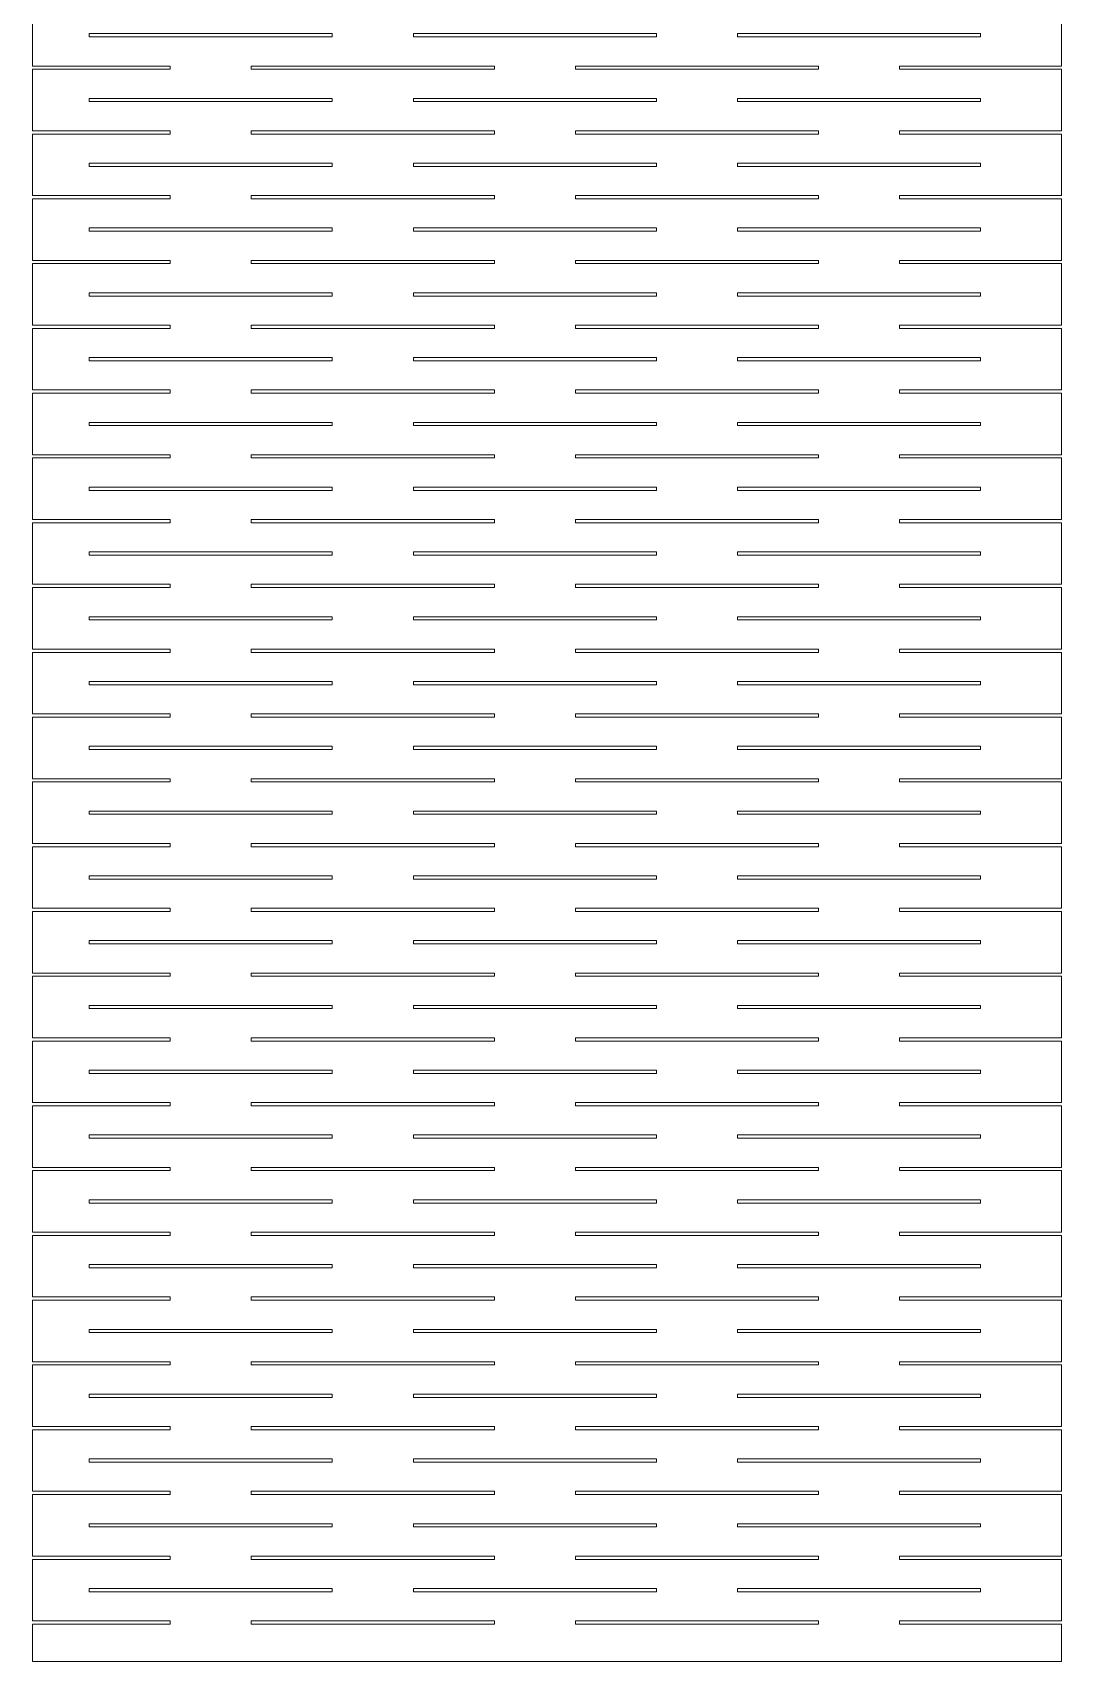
# Model space of a CAD drawing. Header units: millimetres. Extents: x 13 to 655, y 20 to 1205.
# Drawn here: x 13.4 to 140.4, y 20.4 to 221.5 of the extents above; entities that cross this region are included whole.
import ezdxf

# ---------------------------------------------------------------- set-up
doc = ezdxf.new("R2010")
doc.units = ezdxf.units.MM
doc.header["$MEASUREMENT"] = 0
doc.layers.get('0').update_dxf_attribs({"lineweight": 0})

# ---------------------------------------------------------------- blocks, each defined once
blk = doc.blocks.new('Block_0')
at = {"color": 5, "lineweight": 0, "true_color": 0x0000ff}
for p, q in [((13.43, 225.01), (13.43, 217.41)), ((140.43, 217.41), (140.43, 225.01)), ((20.43, 221.41), (20.43, 221.01)), ((50.43, 221.41), (20.43, 221.41)), ((50.43, 221.01), (50.43, 221.41)), ((60.43, 221.41), (60.43, 221.01)), ((90.43, 221.41), (60.43, 221.41)), ((90.43, 221.01), (90.43, 221.41)), ((100.43, 221.41), (100.43, 221.01)), ((130.43, 221.41), (100.43, 221.41)), ((130.43, 221.01), (130.43, 221.41)), ((20.43, 221.01), (50.43, 221.01)), ((60.43, 221.01), (90.43, 221.01)), ((100.43, 221.01), (130.43, 221.01)), ((30.43, 217.41), (13.43, 217.41)), ((30.43, 217.01), (30.43, 217.41)), ((40.43, 217.41), (40.43, 217.01)), ((70.43, 217.41), (40.43, 217.41)), ((70.43, 217.01), (70.43, 217.41)), ((80.43, 217.41), (80.43, 217.01)), ((110.43, 217.41), (80.43, 217.41)), ((110.43, 217.01), (110.43, 217.41)), ((120.43, 217.41), (120.43, 217.01)), ((140.43, 217.41), (120.43, 217.41)), ((13.43, 217.01), (13.43, 209.41)), ((13.43, 217.01), (30.43, 217.01)), ((40.43, 217.01), (70.43, 217.01)), ((80.43, 217.01), (110.43, 217.01)), ((120.43, 217.01), (140.43, 217.01)), ((140.43, 209.41), (140.43, 217.01)), ((20.43, 213.41), (20.43, 213.01)), ((50.43, 213.41), (20.43, 213.41)), ((50.43, 213.01), (50.43, 213.41)), ((60.43, 213.41), (60.43, 213.01)), ((90.43, 213.41), (60.43, 213.41)), ((90.43, 213.01), (90.43, 213.41)), ((100.43, 213.41), (100.43, 213.01)), ((130.43, 213.41), (100.43, 213.41)), ((130.43, 213.01), (130.43, 213.41)), ((20.43, 213.01), (50.43, 213.01)), ((60.43, 213.01), (90.43, 213.01)), ((100.43, 213.01), (130.43, 213.01)), ((30.43, 209.41), (13.43, 209.41)), ((30.43, 209.01), (30.43, 209.41)), ((40.43, 209.41), (40.43, 209.01)), ((70.43, 209.41), (40.43, 209.41)), ((70.43, 209.01), (70.43, 209.41)), ((80.43, 209.41), (80.43, 209.01)), ((110.43, 209.41), (80.43, 209.41)), ((110.43, 209.01), (110.43, 209.41)), ((120.43, 209.41), (120.43, 209.01)), ((140.43, 209.41), (120.43, 209.41)), ((13.43, 209.01), (13.43, 201.41)), ((13.43, 209.01), (30.43, 209.01)), ((40.43, 209.01), (70.43, 209.01)), ((80.43, 209.01), (110.43, 209.01)), ((120.43, 209.01), (140.43, 209.01)), ((140.43, 201.41), (140.43, 209.01)), ((20.43, 205.41), (20.43, 205.01)), ((50.43, 205.41), (20.43, 205.41)), ((50.43, 205.01), (50.43, 205.41)), ((60.43, 205.41), (60.43, 205.01)), ((90.43, 205.41), (60.43, 205.41)), ((90.43, 205.01), (90.43, 205.41)), ((100.43, 205.41), (100.43, 205.01)), ((130.43, 205.41), (100.43, 205.41)), ((130.43, 205.01), (130.43, 205.41)), ((20.43, 205.01), (50.43, 205.01)), ((60.43, 205.01), (90.43, 205.01)), ((100.43, 205.01), (130.43, 205.01)), ((30.43, 201.41), (13.43, 201.41)), ((30.43, 201.01), (30.43, 201.41)), ((40.43, 201.41), (40.43, 201.01)), ((70.43, 201.41), (40.43, 201.41)), ((70.43, 201.01), (70.43, 201.41)), ((80.43, 201.41), (80.43, 201.01)), ((110.43, 201.41), (80.43, 201.41)), ((110.43, 201.01), (110.43, 201.41)), ((120.43, 201.41), (120.43, 201.01)), ((140.43, 201.41), (120.43, 201.41)), ((13.43, 201.01), (13.43, 193.41)), ((13.43, 201.01), (30.43, 201.01)), ((40.43, 201.01), (70.43, 201.01)), ((80.43, 201.01), (110.43, 201.01)), ((120.43, 201.01), (140.43, 201.01)), ((140.43, 193.41), (140.43, 201.01)), ((20.43, 197.41), (20.43, 197.01)), ((50.43, 197.41), (20.43, 197.41)), ((50.43, 197.01), (50.43, 197.41)), ((60.43, 197.41), (60.43, 197.01)), ((90.43, 197.41), (60.43, 197.41)), ((90.43, 197.01), (90.43, 197.41)), ((100.43, 197.41), (100.43, 197.01)), ((130.43, 197.41), (100.43, 197.41)), ((130.43, 197.01), (130.43, 197.41)), ((20.43, 197.01), (50.43, 197.01)), ((60.43, 197.01), (90.43, 197.01)), ((100.43, 197.01), (130.43, 197.01)), ((30.43, 193.41), (13.43, 193.41)), ((30.43, 193.01), (30.43, 193.41)), ((40.43, 193.41), (40.43, 193.01)), ((70.43, 193.41), (40.43, 193.41)), ((70.43, 193.01), (70.43, 193.41)), ((80.43, 193.41), (80.43, 193.01)), ((110.43, 193.41), (80.43, 193.41)), ((110.43, 193.01), (110.43, 193.41)), ((120.43, 193.41), (120.43, 193.01)), ((140.43, 193.41), (120.43, 193.41)), ((13.43, 193.01), (13.43, 185.41)), ((13.43, 193.01), (30.43, 193.01)), ((40.43, 193.01), (70.43, 193.01)), ((80.43, 193.01), (110.43, 193.01)), ((120.43, 193.01), (140.43, 193.01)), ((140.43, 185.41), (140.43, 193.01)), ((20.43, 189.41), (20.43, 189.01)), ((50.43, 189.41), (20.43, 189.41)), ((50.43, 189.01), (50.43, 189.41)), ((60.43, 189.41), (60.43, 189.01)), ((90.43, 189.41), (60.43, 189.41)), ((90.43, 189.01), (90.43, 189.41)), ((100.43, 189.41), (100.43, 189.01)), ((130.43, 189.41), (100.43, 189.41)), ((130.43, 189.01), (130.43, 189.41)), ((20.43, 189.01), (50.43, 189.01)), ((60.43, 189.01), (90.43, 189.01)), ((100.43, 189.01), (130.43, 189.01)), ((30.43, 185.41), (13.43, 185.41)), ((30.43, 185.01), (30.43, 185.41)), ((40.43, 185.41), (40.43, 185.01)), ((70.43, 185.41), (40.43, 185.41)), ((70.43, 185.01), (70.43, 185.41)), ((80.43, 185.41), (80.43, 185.01)), ((110.43, 185.41), (80.43, 185.41)), ((110.43, 185.01), (110.43, 185.41)), ((120.43, 185.41), (120.43, 185.01)), ((140.43, 185.41), (120.43, 185.41)), ((13.43, 185.01), (13.43, 177.41)), ((13.43, 185.01), (30.43, 185.01)), ((40.43, 185.01), (70.43, 185.01)), ((80.43, 185.01), (110.43, 185.01)), ((120.43, 185.01), (140.43, 185.01)), ((140.43, 177.41), (140.43, 185.01)), ((20.43, 181.41), (20.43, 181.01)), ((50.43, 181.41), (20.43, 181.41)), ((50.43, 181.01), (50.43, 181.41)), ((60.43, 181.41), (60.43, 181.01)), ((90.43, 181.41), (60.43, 181.41)), ((90.43, 181.01), (90.43, 181.41)), ((100.43, 181.41), (100.43, 181.01)), ((130.43, 181.41), (100.43, 181.41)), ((130.43, 181.01), (130.43, 181.41)), ((20.43, 181.01), (50.43, 181.01)), ((60.43, 181.01), (90.43, 181.01)), ((100.43, 181.01), (130.43, 181.01)), ((30.43, 177.41), (13.43, 177.41)), ((13.43, 177.01), (13.43, 169.41)), ((13.43, 177.01), (30.43, 177.01)), ((30.43, 177.01), (30.43, 177.41)), ((40.43, 177.41), (40.43, 177.01)), ((70.43, 177.41), (40.43, 177.41)), ((40.43, 177.01), (70.43, 177.01)), ((70.43, 177.01), (70.43, 177.41)), ((80.43, 177.41), (80.43, 177.01)), ((110.43, 177.41), (80.43, 177.41)), ((80.43, 177.01), (110.43, 177.01)), ((110.43, 177.01), (110.43, 177.41)), ((120.43, 177.41), (120.43, 177.01)), ((140.43, 177.41), (120.43, 177.41)), ((120.43, 177.01), (140.43, 177.01)), ((140.43, 169.41), (140.43, 177.01)), ((20.43, 173.41), (20.43, 173.01)), ((50.43, 173.41), (20.43, 173.41)), ((20.43, 173.01), (50.43, 173.01)), ((50.43, 173.01), (50.43, 173.41)), ((60.43, 173.41), (60.43, 173.01)), ((90.43, 173.41), (60.43, 173.41)), ((60.43, 173.01), (90.43, 173.01)), ((90.43, 173.01), (90.43, 173.41)), ((100.43, 173.41), (100.43, 173.01)), ((130.43, 173.41), (100.43, 173.41)), ((100.43, 173.01), (130.43, 173.01)), ((130.43, 173.01), (130.43, 173.41)), ((30.43, 169.41), (13.43, 169.41)), ((13.43, 169.01), (13.43, 161.41)), ((13.43, 169.01), (30.43, 169.01)), ((30.43, 169.01), (30.43, 169.41)), ((40.43, 169.41), (40.43, 169.01)), ((70.43, 169.41), (40.43, 169.41)), ((40.43, 169.01), (70.43, 169.01)), ((70.43, 169.01), (70.43, 169.41)), ((80.43, 169.41), (80.43, 169.01)), ((110.43, 169.41), (80.43, 169.41)), ((80.43, 169.01), (110.43, 169.01)), ((110.43, 169.01), (110.43, 169.41)), ((120.43, 169.41), (120.43, 169.01)), ((140.43, 169.41), (120.43, 169.41)), ((120.43, 169.01), (140.43, 169.01)), ((140.43, 161.41), (140.43, 169.01)), ((20.43, 165.41), (20.43, 165.01)), ((50.43, 165.41), (20.43, 165.41)), ((20.43, 165.01), (50.43, 165.01)), ((50.43, 165.01), (50.43, 165.41)), ((60.43, 165.41), (60.43, 165.01)), ((90.43, 165.41), (60.43, 165.41)), ((60.43, 165.01), (90.43, 165.01)), ((90.43, 165.01), (90.43, 165.41)), ((100.43, 165.41), (100.43, 165.01)), ((130.43, 165.41), (100.43, 165.41)), ((100.43, 165.01), (130.43, 165.01)), ((130.43, 165.01), (130.43, 165.41)), ((30.43, 161.41), (13.43, 161.41)), ((13.43, 161.01), (13.43, 153.41)), ((13.43, 161.01), (30.43, 161.01)), ((30.43, 161.01), (30.43, 161.41)), ((40.43, 161.41), (40.43, 161.01)), ((70.43, 161.41), (40.43, 161.41)), ((40.43, 161.01), (70.43, 161.01)), ((70.43, 161.01), (70.43, 161.41)), ((80.43, 161.41), (80.43, 161.01)), ((110.43, 161.41), (80.43, 161.41)), ((80.43, 161.01), (110.43, 161.01)), ((110.43, 161.01), (110.43, 161.41)), ((120.43, 161.41), (120.43, 161.01)), ((140.43, 161.41), (120.43, 161.41)), ((120.43, 161.01), (140.43, 161.01)), ((140.43, 153.41), (140.43, 161.01)), ((20.43, 157.41), (20.43, 157.01)), ((50.43, 157.41), (20.43, 157.41)), ((20.43, 157.01), (50.43, 157.01)), ((50.43, 157.01), (50.43, 157.41)), ((60.43, 157.41), (60.43, 157.01)), ((90.43, 157.41), (60.43, 157.41)), ((60.43, 157.01), (90.43, 157.01)), ((90.43, 157.01), (90.43, 157.41)), ((100.43, 157.41), (100.43, 157.01)), ((130.43, 157.41), (100.43, 157.41)), ((100.43, 157.01), (130.43, 157.01)), ((130.43, 157.01), (130.43, 157.41)), ((30.43, 153.41), (13.43, 153.41)), ((13.43, 153.01), (13.43, 145.41)), ((13.43, 153.01), (30.43, 153.01)), ((30.43, 153.01), (30.43, 153.41)), ((40.43, 153.41), (40.43, 153.01)), ((70.43, 153.41), (40.43, 153.41)), ((40.43, 153.01), (70.43, 153.01)), ((70.43, 153.01), (70.43, 153.41)), ((80.43, 153.41), (80.43, 153.01)), ((110.43, 153.41), (80.43, 153.41)), ((80.43, 153.01), (110.43, 153.01)), ((110.43, 153.01), (110.43, 153.41)), ((120.43, 153.41), (120.43, 153.01)), ((140.43, 153.41), (120.43, 153.41)), ((120.43, 153.01), (140.43, 153.01)), ((140.43, 145.41), (140.43, 153.01)), ((20.43, 149.41), (20.43, 149.01)), ((50.43, 149.41), (20.43, 149.41)), ((20.43, 149.01), (50.43, 149.01)), ((50.43, 149.01), (50.43, 149.41)), ((60.43, 149.41), (60.43, 149.01)), ((90.43, 149.41), (60.43, 149.41)), ((60.43, 149.01), (90.43, 149.01)), ((90.43, 149.01), (90.43, 149.41)), ((100.43, 149.41), (100.43, 149.01)), ((130.43, 149.41), (100.43, 149.41)), ((100.43, 149.01), (130.43, 149.01)), ((130.43, 149.01), (130.43, 149.41)), ((30.43, 145.41), (13.43, 145.41)), ((13.43, 145.01), (13.43, 137.41)), ((13.43, 145.01), (30.43, 145.01)), ((30.43, 145.01), (30.43, 145.41)), ((40.43, 145.41), (40.43, 145.01)), ((70.43, 145.41), (40.43, 145.41)), ((40.43, 145.01), (70.43, 145.01)), ((70.43, 145.01), (70.43, 145.41)), ((80.43, 145.41), (80.43, 145.01)), ((110.43, 145.41), (80.43, 145.41)), ((80.43, 145.01), (110.43, 145.01)), ((110.43, 145.01), (110.43, 145.41)), ((120.43, 145.41), (120.43, 145.01)), ((140.43, 145.41), (120.43, 145.41)), ((120.43, 145.01), (140.43, 145.01)), ((140.43, 137.41), (140.43, 145.01)), ((20.43, 141.41), (20.43, 141.01)), ((50.43, 141.41), (20.43, 141.41)), ((20.43, 141.01), (50.43, 141.01)), ((50.43, 141.01), (50.43, 141.41)), ((60.43, 141.41), (60.43, 141.01)), ((90.43, 141.41), (60.43, 141.41)), ((60.43, 141.01), (90.43, 141.01)), ((90.43, 141.01), (90.43, 141.41)), ((100.43, 141.41), (100.43, 141.01)), ((130.43, 141.41), (100.43, 141.41)), ((100.43, 141.01), (130.43, 141.01)), ((130.43, 141.01), (130.43, 141.41)), ((30.43, 137.41), (13.43, 137.41)), ((13.43, 137.01), (13.43, 129.41)), ((13.43, 137.01), (30.43, 137.01)), ((30.43, 137.01), (30.43, 137.41)), ((40.43, 137.41), (40.43, 137.01)), ((70.43, 137.41), (40.43, 137.41)), ((40.43, 137.01), (70.43, 137.01)), ((70.43, 137.01), (70.43, 137.41)), ((80.43, 137.41), (80.43, 137.01)), ((110.43, 137.41), (80.43, 137.41)), ((80.43, 137.01), (110.43, 137.01)), ((110.43, 137.01), (110.43, 137.41)), ((120.43, 137.41), (120.43, 137.01)), ((140.43, 137.41), (120.43, 137.41)), ((120.43, 137.01), (140.43, 137.01)), ((140.43, 129.41), (140.43, 137.01)), ((20.43, 133.41), (20.43, 133.01)), ((50.43, 133.41), (20.43, 133.41)), ((20.43, 133.01), (50.43, 133.01)), ((50.43, 133.01), (50.43, 133.41)), ((60.43, 133.41), (60.43, 133.01)), ((90.43, 133.41), (60.43, 133.41)), ((60.43, 133.01), (90.43, 133.01)), ((90.43, 133.01), (90.43, 133.41)), ((100.43, 133.41), (100.43, 133.01)), ((130.43, 133.41), (100.43, 133.41)), ((100.43, 133.01), (130.43, 133.01)), ((130.43, 133.01), (130.43, 133.41)), ((30.43, 129.41), (13.43, 129.41)), ((13.43, 129.01), (13.43, 121.41)), ((13.43, 129.01), (30.43, 129.01)), ((30.43, 129.01), (30.43, 129.41)), ((40.43, 129.41), (40.43, 129.01)), ((70.43, 129.41), (40.43, 129.41)), ((40.43, 129.01), (70.43, 129.01)), ((70.43, 129.01), (70.43, 129.41)), ((80.43, 129.41), (80.43, 129.01)), ((110.43, 129.41), (80.43, 129.41)), ((80.43, 129.01), (110.43, 129.01)), ((110.43, 129.01), (110.43, 129.41)), ((120.43, 129.41), (120.43, 129.01)), ((140.43, 129.41), (120.43, 129.41)), ((120.43, 129.01), (140.43, 129.01)), ((140.43, 121.41), (140.43, 129.01)), ((20.43, 125.41), (20.43, 125.01)), ((50.43, 125.41), (20.43, 125.41)), ((20.43, 125.01), (50.43, 125.01)), ((50.43, 125.01), (50.43, 125.41)), ((60.43, 125.41), (60.43, 125.01)), ((90.43, 125.41), (60.43, 125.41)), ((60.43, 125.01), (90.43, 125.01)), ((90.43, 125.01), (90.43, 125.41)), ((100.43, 125.41), (100.43, 125.01)), ((130.43, 125.41), (100.43, 125.41)), ((100.43, 125.01), (130.43, 125.01)), ((130.43, 125.01), (130.43, 125.41)), ((30.43, 121.41), (13.43, 121.41)), ((13.43, 121.01), (13.43, 113.41)), ((13.43, 121.01), (30.43, 121.01)), ((30.43, 121.01), (30.43, 121.41)), ((40.43, 121.41), (40.43, 121.01)), ((70.43, 121.41), (40.43, 121.41)), ((40.43, 121.01), (70.43, 121.01)), ((70.43, 121.01), (70.43, 121.41)), ((80.43, 121.41), (80.43, 121.01)), ((110.43, 121.41), (80.43, 121.41)), ((80.43, 121.01), (110.43, 121.01)), ((110.43, 121.01), (110.43, 121.41)), ((120.43, 121.41), (120.43, 121.01)), ((140.43, 121.41), (120.43, 121.41)), ((120.43, 121.01), (140.43, 121.01)), ((140.43, 113.41), (140.43, 121.01)), ((20.43, 117.41), (20.43, 117.01)), ((50.43, 117.41), (20.43, 117.41)), ((20.43, 117.01), (50.43, 117.01)), ((50.43, 117.01), (50.43, 117.41)), ((60.43, 117.41), (60.43, 117.01)), ((90.43, 117.41), (60.43, 117.41)), ((60.43, 117.01), (90.43, 117.01)), ((90.43, 117.01), (90.43, 117.41)), ((100.43, 117.41), (100.43, 117.01)), ((130.43, 117.41), (100.43, 117.41)), ((100.43, 117.01), (130.43, 117.01)), ((130.43, 117.01), (130.43, 117.41)), ((30.43, 113.41), (13.43, 113.41)), ((13.43, 113.01), (13.43, 105.41)), ((13.43, 113.01), (30.43, 113.01)), ((30.43, 113.01), (30.43, 113.41)), ((40.43, 113.41), (40.43, 113.01)), ((70.43, 113.41), (40.43, 113.41)), ((40.43, 113.01), (70.43, 113.01)), ((70.43, 113.01), (70.43, 113.41)), ((80.43, 113.41), (80.43, 113.01)), ((110.43, 113.41), (80.43, 113.41)), ((80.43, 113.01), (110.43, 113.01)), ((110.43, 113.01), (110.43, 113.41)), ((120.43, 113.41), (120.43, 113.01)), ((140.43, 113.41), (120.43, 113.41)), ((120.43, 113.01), (140.43, 113.01)), ((140.43, 105.41), (140.43, 113.01)), ((20.43, 109.41), (20.43, 109.01)), ((50.43, 109.41), (20.43, 109.41)), ((20.43, 109.01), (50.43, 109.01)), ((50.43, 109.01), (50.43, 109.41)), ((60.43, 109.41), (60.43, 109.01)), ((90.43, 109.41), (60.43, 109.41)), ((60.43, 109.01), (90.43, 109.01)), ((90.43, 109.01), (90.43, 109.41)), ((100.43, 109.41), (100.43, 109.01)), ((130.43, 109.41), (100.43, 109.41)), ((100.43, 109.01), (130.43, 109.01)), ((130.43, 109.01), (130.43, 109.41)), ((30.43, 105.41), (13.43, 105.41)), ((13.43, 105.01), (13.43, 97.41)), ((13.43, 105.01), (30.43, 105.01)), ((30.43, 105.01), (30.43, 105.41)), ((40.43, 105.41), (40.43, 105.01)), ((70.43, 105.41), (40.43, 105.41)), ((40.43, 105.01), (70.43, 105.01)), ((70.43, 105.01), (70.43, 105.41)), ((80.43, 105.41), (80.43, 105.01)), ((110.43, 105.41), (80.43, 105.41)), ((80.43, 105.01), (110.43, 105.01)), ((110.43, 105.01), (110.43, 105.41)), ((120.43, 105.41), (120.43, 105.01)), ((140.43, 105.41), (120.43, 105.41)), ((120.43, 105.01), (140.43, 105.01)), ((140.43, 97.41), (140.43, 105.01)), ((20.43, 101.41), (20.43, 101.01)), ((50.43, 101.41), (20.43, 101.41)), ((20.43, 101.01), (50.43, 101.01)), ((50.43, 101.01), (50.43, 101.41)), ((60.43, 101.41), (60.43, 101.01)), ((90.43, 101.41), (60.43, 101.41)), ((60.43, 101.01), (90.43, 101.01)), ((90.43, 101.01), (90.43, 101.41)), ((100.43, 101.41), (100.43, 101.01)), ((130.43, 101.41), (100.43, 101.41)), ((100.43, 101.01), (130.43, 101.01)), ((130.43, 101.01), (130.43, 101.41)), ((30.43, 97.41), (13.43, 97.41)), ((13.43, 97.01), (13.43, 89.41)), ((13.43, 97.01), (30.43, 97.01)), ((30.43, 97.01), (30.43, 97.41)), ((40.43, 97.41), (40.43, 97.01)), ((70.43, 97.41), (40.43, 97.41)), ((40.43, 97.01), (70.43, 97.01)), ((70.43, 97.01), (70.43, 97.41)), ((80.43, 97.41), (80.43, 97.01)), ((110.43, 97.41), (80.43, 97.41)), ((80.43, 97.01), (110.43, 97.01)), ((110.43, 97.01), (110.43, 97.41)), ((120.43, 97.41), (120.43, 97.01)), ((140.43, 97.41), (120.43, 97.41)), ((120.43, 97.01), (140.43, 97.01)), ((140.43, 89.41), (140.43, 97.01)), ((20.43, 93.41), (20.43, 93.01)), ((50.43, 93.41), (20.43, 93.41)), ((20.43, 93.01), (50.43, 93.01)), ((50.43, 93.01), (50.43, 93.41)), ((60.43, 93.41), (60.43, 93.01)), ((90.43, 93.41), (60.43, 93.41)), ((60.43, 93.01), (90.43, 93.01)), ((90.43, 93.01), (90.43, 93.41)), ((100.43, 93.41), (100.43, 93.01)), ((130.43, 93.41), (100.43, 93.41)), ((100.43, 93.01), (130.43, 93.01)), ((130.43, 93.01), (130.43, 93.41)), ((30.43, 89.41), (13.43, 89.41)), ((13.43, 89.01), (13.43, 81.41)), ((13.43, 89.01), (30.43, 89.01)), ((30.43, 89.01), (30.43, 89.41)), ((40.43, 89.41), (40.43, 89.01)), ((70.43, 89.41), (40.43, 89.41)), ((40.43, 89.01), (70.43, 89.01)), ((70.43, 89.01), (70.43, 89.41)), ((80.43, 89.41), (80.43, 89.01)), ((110.43, 89.41), (80.43, 89.41)), ((80.43, 89.01), (110.43, 89.01)), ((110.43, 89.01), (110.43, 89.41)), ((120.43, 89.41), (120.43, 89.01)), ((140.43, 89.41), (120.43, 89.41)), ((120.43, 89.01), (140.43, 89.01)), ((140.43, 81.41), (140.43, 89.01)), ((20.43, 85.41), (20.43, 85.01)), ((50.43, 85.41), (20.43, 85.41)), ((20.43, 85.01), (50.43, 85.01)), ((50.43, 85.01), (50.43, 85.41)), ((60.43, 85.41), (60.43, 85.01)), ((90.43, 85.41), (60.43, 85.41)), ((60.43, 85.01), (90.43, 85.01)), ((90.43, 85.01), (90.43, 85.41)), ((100.43, 85.41), (100.43, 85.01)), ((130.43, 85.41), (100.43, 85.41)), ((100.43, 85.01), (130.43, 85.01)), ((130.43, 85.01), (130.43, 85.41)), ((30.43, 81.41), (13.43, 81.41)), ((13.43, 81.01), (13.43, 73.41)), ((13.43, 81.01), (30.43, 81.01)), ((30.43, 81.01), (30.43, 81.41)), ((40.43, 81.41), (40.43, 81.01)), ((70.43, 81.41), (40.43, 81.41)), ((40.43, 81.01), (70.43, 81.01)), ((70.43, 81.01), (70.43, 81.41)), ((80.43, 81.41), (80.43, 81.01)), ((110.43, 81.41), (80.43, 81.41)), ((80.43, 81.01), (110.43, 81.01)), ((110.43, 81.01), (110.43, 81.41)), ((120.43, 81.41), (120.43, 81.01)), ((140.43, 81.41), (120.43, 81.41)), ((120.43, 81.01), (140.43, 81.01)), ((140.43, 73.41), (140.43, 81.01)), ((20.43, 77.41), (20.43, 77.01)), ((50.43, 77.41), (20.43, 77.41)), ((20.43, 77.01), (50.43, 77.01)), ((50.43, 77.01), (50.43, 77.41)), ((60.43, 77.41), (60.43, 77.01)), ((90.43, 77.41), (60.43, 77.41)), ((60.43, 77.01), (90.43, 77.01)), ((90.43, 77.01), (90.43, 77.41)), ((100.43, 77.41), (100.43, 77.01)), ((130.43, 77.41), (100.43, 77.41)), ((100.43, 77.01), (130.43, 77.01)), ((130.43, 77.01), (130.43, 77.41)), ((30.43, 73.41), (13.43, 73.41)), ((13.43, 73.01), (13.43, 65.41)), ((13.43, 73.01), (30.43, 73.01)), ((30.43, 73.01), (30.43, 73.41)), ((40.43, 73.41), (40.43, 73.01)), ((70.43, 73.41), (40.43, 73.41)), ((40.43, 73.01), (70.43, 73.01)), ((70.43, 73.01), (70.43, 73.41)), ((80.43, 73.41), (80.43, 73.01)), ((110.43, 73.41), (80.43, 73.41)), ((80.43, 73.01), (110.43, 73.01)), ((110.43, 73.01), (110.43, 73.41)), ((120.43, 73.41), (120.43, 73.01)), ((140.43, 73.41), (120.43, 73.41)), ((120.43, 73.01), (140.43, 73.01)), ((140.43, 65.41), (140.43, 73.01)), ((20.43, 69.41), (20.43, 69.01)), ((50.43, 69.41), (20.43, 69.41)), ((20.43, 69.01), (50.43, 69.01)), ((50.43, 69.01), (50.43, 69.41)), ((60.43, 69.41), (60.43, 69.01)), ((90.43, 69.41), (60.43, 69.41)), ((60.43, 69.01), (90.43, 69.01)), ((90.43, 69.01), (90.43, 69.41)), ((100.43, 69.41), (100.43, 69.01)), ((130.43, 69.41), (100.43, 69.41)), ((100.43, 69.01), (130.43, 69.01)), ((130.43, 69.01), (130.43, 69.41)), ((30.43, 65.41), (13.43, 65.41)), ((13.43, 65.01), (13.43, 57.41)), ((13.43, 65.01), (30.43, 65.01)), ((30.43, 65.01), (30.43, 65.41)), ((40.43, 65.41), (40.43, 65.01)), ((70.43, 65.41), (40.43, 65.41)), ((40.43, 65.01), (70.43, 65.01)), ((70.43, 65.01), (70.43, 65.41)), ((80.43, 65.41), (80.43, 65.01)), ((110.43, 65.41), (80.43, 65.41)), ((80.43, 65.01), (110.43, 65.01)), ((110.43, 65.01), (110.43, 65.41)), ((120.43, 65.41), (120.43, 65.01)), ((140.43, 65.41), (120.43, 65.41)), ((120.43, 65.01), (140.43, 65.01)), ((140.43, 57.41), (140.43, 65.01)), ((20.43, 61.41), (20.43, 61.01)), ((50.43, 61.41), (20.43, 61.41)), ((20.43, 61.01), (50.43, 61.01)), ((50.43, 61.01), (50.43, 61.41)), ((60.43, 61.41), (60.43, 61.01)), ((90.43, 61.41), (60.43, 61.41)), ((60.43, 61.01), (90.43, 61.01)), ((90.43, 61.01), (90.43, 61.41)), ((100.43, 61.41), (100.43, 61.01)), ((130.43, 61.41), (100.43, 61.41)), ((100.43, 61.01), (130.43, 61.01)), ((130.43, 61.01), (130.43, 61.41)), ((30.43, 57.41), (13.43, 57.41)), ((13.43, 57.01), (13.43, 49.41)), ((13.43, 57.01), (30.43, 57.01)), ((30.43, 57.01), (30.43, 57.41)), ((40.43, 57.41), (40.43, 57.01)), ((70.43, 57.41), (40.43, 57.41)), ((40.43, 57.01), (70.43, 57.01)), ((70.43, 57.01), (70.43, 57.41)), ((80.43, 57.41), (80.43, 57.01)), ((110.43, 57.41), (80.43, 57.41)), ((80.43, 57.01), (110.43, 57.01)), ((110.43, 57.01), (110.43, 57.41)), ((120.43, 57.41), (120.43, 57.01)), ((140.43, 57.41), (120.43, 57.41)), ((120.43, 57.01), (140.43, 57.01)), ((140.43, 49.41), (140.43, 57.01)), ((20.43, 53.41), (20.43, 53.01)), ((50.43, 53.41), (20.43, 53.41)), ((20.43, 53.01), (50.43, 53.01)), ((50.43, 53.01), (50.43, 53.41)), ((60.43, 53.41), (60.43, 53.01)), ((90.43, 53.41), (60.43, 53.41)), ((60.43, 53.01), (90.43, 53.01)), ((90.43, 53.01), (90.43, 53.41)), ((100.43, 53.41), (100.43, 53.01)), ((130.43, 53.41), (100.43, 53.41)), ((100.43, 53.01), (130.43, 53.01)), ((130.43, 53.01), (130.43, 53.41)), ((30.43, 49.41), (13.43, 49.41)), ((13.43, 49.01), (13.43, 41.41)), ((13.43, 49.01), (30.43, 49.01)), ((30.43, 49.01), (30.43, 49.41)), ((40.43, 49.41), (40.43, 49.01)), ((70.43, 49.41), (40.43, 49.41)), ((40.43, 49.01), (70.43, 49.01)), ((70.43, 49.01), (70.43, 49.41)), ((80.43, 49.41), (80.43, 49.01)), ((110.43, 49.41), (80.43, 49.41)), ((80.43, 49.01), (110.43, 49.01)), ((110.43, 49.01), (110.43, 49.41)), ((120.43, 49.41), (120.43, 49.01)), ((140.43, 49.41), (120.43, 49.41)), ((120.43, 49.01), (140.43, 49.01)), ((140.43, 41.41), (140.43, 49.01)), ((20.43, 45.41), (20.43, 45.01)), ((50.43, 45.41), (20.43, 45.41)), ((20.43, 45.01), (50.43, 45.01)), ((50.43, 45.01), (50.43, 45.41)), ((60.43, 45.41), (60.43, 45.01)), ((90.43, 45.41), (60.43, 45.41)), ((60.43, 45.01), (90.43, 45.01)), ((90.43, 45.01), (90.43, 45.41)), ((100.43, 45.41), (100.43, 45.01)), ((130.43, 45.41), (100.43, 45.41)), ((100.43, 45.01), (130.43, 45.01)), ((130.43, 45.01), (130.43, 45.41)), ((30.43, 41.41), (13.43, 41.41)), ((13.43, 41.01), (13.43, 33.41)), ((13.43, 41.01), (30.43, 41.01)), ((30.43, 41.01), (30.43, 41.41)), ((40.43, 41.41), (40.43, 41.01)), ((70.43, 41.41), (40.43, 41.41)), ((40.43, 41.01), (70.43, 41.01)), ((70.43, 41.01), (70.43, 41.41)), ((80.43, 41.41), (80.43, 41.01)), ((110.43, 41.41), (80.43, 41.41)), ((80.43, 41.01), (110.43, 41.01)), ((110.43, 41.01), (110.43, 41.41)), ((120.43, 41.41), (120.43, 41.01)), ((140.43, 41.41), (120.43, 41.41)), ((120.43, 41.01), (140.43, 41.01)), ((140.43, 33.41), (140.43, 41.01)), ((20.43, 37.41), (20.43, 37.01)), ((50.43, 37.41), (20.43, 37.41)), ((20.43, 37.01), (50.43, 37.01)), ((50.43, 37.01), (50.43, 37.41)), ((60.43, 37.41), (60.43, 37.01)), ((90.43, 37.41), (60.43, 37.41)), ((60.43, 37.01), (90.43, 37.01)), ((90.43, 37.01), (90.43, 37.41)), ((100.43, 37.41), (100.43, 37.01)), ((130.43, 37.41), (100.43, 37.41)), ((100.43, 37.01), (130.43, 37.01)), ((130.43, 37.01), (130.43, 37.41)), ((30.43, 33.41), (13.43, 33.41)), ((13.43, 33.01), (13.43, 25.41)), ((13.43, 33.01), (30.43, 33.01)), ((30.43, 33.01), (30.43, 33.41)), ((40.43, 33.41), (40.43, 33.01)), ((70.43, 33.41), (40.43, 33.41)), ((40.43, 33.01), (70.43, 33.01)), ((70.43, 33.01), (70.43, 33.41)), ((80.43, 33.41), (80.43, 33.01)), ((110.43, 33.41), (80.43, 33.41)), ((80.43, 33.01), (110.43, 33.01)), ((110.43, 33.01), (110.43, 33.41)), ((120.43, 33.41), (120.43, 33.01)), ((140.43, 33.41), (120.43, 33.41)), ((120.43, 33.01), (140.43, 33.01)), ((140.43, 25.41), (140.43, 33.01)), ((20.43, 29.41), (20.43, 29.01)), ((50.43, 29.41), (20.43, 29.41)), ((20.43, 29.01), (50.43, 29.01)), ((50.43, 29.01), (50.43, 29.41)), ((60.43, 29.41), (60.43, 29.01)), ((90.43, 29.41), (60.43, 29.41)), ((60.43, 29.01), (90.43, 29.01)), ((90.43, 29.01), (90.43, 29.41)), ((100.43, 29.41), (100.43, 29.01)), ((130.43, 29.41), (100.43, 29.41)), ((100.43, 29.01), (130.43, 29.01)), ((130.43, 29.01), (130.43, 29.41)), ((30.43, 25.41), (13.43, 25.41)), ((13.43, 25.01), (13.43, 20.41)), ((13.43, 25.01), (30.43, 25.01)), ((30.43, 25.01), (30.43, 25.41)), ((40.43, 25.41), (40.43, 25.01)), ((70.43, 25.41), (40.43, 25.41)), ((40.43, 25.01), (70.43, 25.01)), ((70.43, 25.01), (70.43, 25.41)), ((80.43, 25.41), (80.43, 25.01)), ((110.43, 25.41), (80.43, 25.41)), ((80.43, 25.01), (110.43, 25.01)), ((110.43, 25.01), (110.43, 25.41)), ((120.43, 25.41), (120.43, 25.01)), ((140.43, 25.41), (120.43, 25.41)), ((120.43, 25.01), (140.43, 25.01)), ((140.43, 20.41), (140.43, 25.01)), ((13.43, 20.41), (140.43, 20.41))]:
    blk.add_line(p, q, dxfattribs=at)

msp = doc.modelspace()

# ---------------------------------------------------------------- block references
msp.add_blockref('Block_0', (0, 0))

doc.saveas('drawing.dxf')
